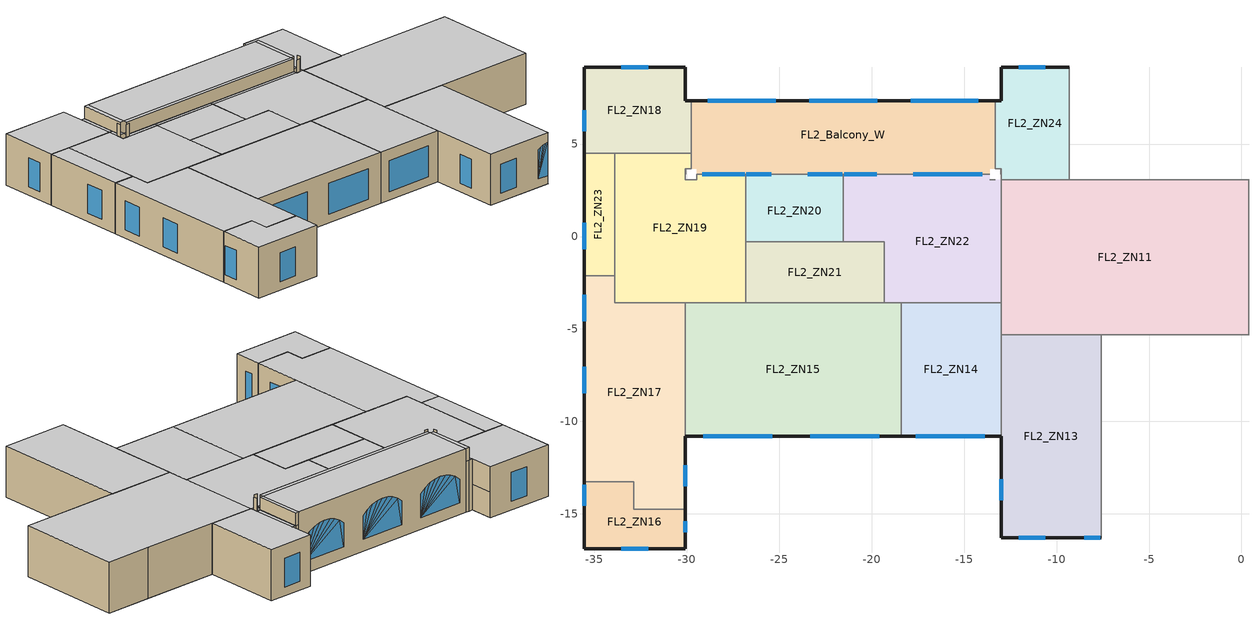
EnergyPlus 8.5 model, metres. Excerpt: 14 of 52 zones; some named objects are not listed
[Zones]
FL2_ZN19
 floor to FL1_Plenum (4): -26.82,-3.59 -33.91,-3.59 -33.91,4.5 -30.07,4.5 -30.07,3.07 -26.82,3.07 z4.42
 floor to FL1_Plenum (9): -29.77,3.68 -30.07,3.68 -30.07,4.5 -29.77,4.5 z4.42; -26.82,3.07 -29.46,3.07 -29.46,3.37 -26.82,3.37 z4.42
 wall to FL2_ZN19 (5): -29.77,3.07 -30.07,3.07 -30.07,3.37 z4.42:8.33
 wall to FL2_ZN19 (6): -30.07,3.37 -30.07,3.07 -29.77,3.07 z4.42:8.33
 wall to FL2_Balcony_W (5): -30.07,3.37 -30.07,3.68 / -29.46,3.07 -29.77,3.07 / -29.77,3.68 -29.77,4.5 / -26.82,3.37 -29.46,3.37 z4.42:8.33
 wall to FL2_ZN18 (5): -30.07,4.5 -33.91,4.5 z4.42:8.33
 wall to FL2_ZN23 (5): -33.91,4.5 -33.91,-2.11 z4.42:8.33
 wall to FL2_ZN17 (5): -33.91,-2.11 -33.91,-3.59 -30.07,-3.59 z4.42:8.33
 wall to FL2_ZN15 (5): -30.07,-3.59 -26.82,-3.59 z4.42:8.33
 wall to FL2_ZN21 (5): -26.82,-3.59 -26.82,-0.28 z4.42:8.33
 wall to FL2_ZN20 (5): -26.82,-0.28 -26.82,3.07 z4.42:8.33
 wall to FL2_ZN19 (9): -30.07,3.68 -29.77,3.68 -30.07,3.68 / -29.46,3.37 -29.46,3.07 -29.46,3.37 z4.42:8.33
 wall to FL2_ZN18 (9): -29.77,4.5 -30.07,4.5 z4.42:8.33
 wall to FL2_ZN20 (9): -26.82,3.07 -26.82,3.37 z4.42:8.33
 window inside (1002): -26.86,3.37 -29.17,3.37 z5.12:7.48
 ceiling to FL2_Plenum (interior_ceiling): -33.91,-3.59 -26.82,-3.59 -26.82,3.07 -30.07,3.07 -30.07,4.5 -33.91,4.5 z8.33
 ceiling to FL2_Plenum (9): -30.06,3.68 -29.77,3.68 -29.77,4.5 -30.06,4.5 z8.33; -29.46,3.08 -26.82,3.08 -26.82,3.37 -29.46,3.37 z8.33
FL2_ZN24
 floor to FL1_Plenum (4): -9.33,3.07 -13,3.07 -13,9.16 -9.33,9.16 z4.42
 floor to FL1_Plenum (9): -13,3.68 -13.31,3.68 -13.31,7.34 -13,7.34 z4.42
 wall outside (7): -9.33,9.16 -13,9.16 z4.42:8.33; -13,9.16 -13,7.33 z4.42:6.37; -13,9.16 -13,7.33 z6.37:8.33
 wall outside (9): -13,7.34 -13.31,7.34 z4.42:8.33
 wall to FL2_ZN10 (5): -9.33,3.07 -9.33,9.16 z4.42:8.33
 wall to FL2_ZN22 (5): -13,3.37 -13,3.07 z4.42:8.33
 wall to FL2_Balcony_W (5): -13,3.68 -13,3.37 / -13.31,7.34 -13.31,3.68 z4.42:8.33
 wall to FL2_ZN11 (5): -13,3.07 -9.33,3.07 z4.42:8.33
 wall to FL2_ZN22 (9): -13.31,3.68 -13,3.68 z4.42:8.33
 window (1003): -10.61,9.16 -12.05,9.16 z5.07:7.29
 ceiling to FL2_Plenum (interior_ceiling): -13,3.07 -9.33,3.07 -9.33,9.16 -13,9.16 z8.33
 ceiling to FL2_Plenum (9): -13.31,3.68 -13.02,3.68 -13.02,7.34 -13.31,7.34 z8.33
FL2_ZN18
 floor to FL1_Plenum (4): -30.07,4.5 -35.56,4.5 -35.56,9.16 -30.07,9.16 z4.42
 floor to FL1_Plenum (9): -29.77,4.5 -30.07,4.5 -30.07,7.34 -29.77,7.34 z4.42
 wall outside (7): -30.07,7.33 -30.07,9.16 z4.42:6.37; -30.07,7.33 -30.07,9.16 z6.37:8.33; -30.07,9.16 -35.56,9.16 -35.56,4.5 z4.42:8.33
 wall outside (9): -29.77,7.34 -30.07,7.34 z4.42:8.33
 wall to FL2_ZN23 (5): -35.56,4.5 -33.91,4.5 z4.42:8.33
 wall to FL2_Balcony_W (5): -29.77,4.5 -29.77,7.34 z4.42:8.33
 window (1003): -32.09,9.16 -33.54,9.16 z5.07:7.29
 window (1001): -35.56,6.84 -35.56,5.7 z5.07:7.29
 ceiling to FL2_Plenum (interior_ceiling): -35.56,4.5 -30.07,4.5 -30.07,9.16 -35.56,9.16 z8.33
 ceiling to FL2_Plenum (9): -30.06,4.5 -29.77,4.5 -29.77,7.34 -30.06,7.34 z8.33
FL2_ZN16
 floor to FL1_Plenum (4): -30.07,-16.9 -35.56,-16.9 -35.56,-13.26 -32.88,-13.26 -32.88,-14.75 -30.07,-14.75 z4.42
 wall outside (7): -35.56,-13.26 -35.56,-16.9 -30.07,-16.9 -30.07,-14.75 z4.42:8.33
 wall to FL2_ZN17 (5): -30.07,-14.75 -32.88,-14.75 -32.88,-13.26 -35.56,-13.26 z4.42:8.33
 window (1001): -30.07,-15.99 -30.07,-15.41 / -35.56,-13.43 -35.56,-14.57 / -33.54,-16.9 -32.09,-16.9 z5.07:7.29
 ceiling to FL2_Plenum (interior_ceiling): -35.56,-16.9 -30.07,-16.9 -30.07,-14.75 -32.88,-14.75 -32.88,-13.26 -35.56,-13.26 z8.33
FL2_ZN13
 floor to FL1_Plenum (4): -7.59,-16.29 -13,-16.29 -13,-5.31 -7.59,-5.31 z4.42
 wall outside (7): -13,-10.8 -13,-16.29 -7.59,-16.29 z4.42:8.33
 wall to FL2_ZN12 (5): -7.59,-16.29 -7.59,-5.31 z4.42:8.33
 wall to FL2_ZN11 (5): -7.59,-5.31 -13,-5.31 z4.42:8.33
 wall to FL2_ZN14 (5): -13,-5.31 -13,-10.8 z4.42:8.33
 window (1001): -13,-13.13 -13,-14.26 / -12.05,-16.29 -10.61,-16.29 z5.07:7.29; -8.5,-16.29,5.07 -7.64,-16.29,5.07 -7.64,-16.29,7.61; -8.5,-16.29,5.07 -7.64,-16.29,7.61 -7.83,-16.29,7.57; -8.5,-16.29,5.07 -7.83,-16.29,7.57 -8.07,-16.29,7.5; -8.5,-16.29,5.07 -8.07,-16.29,7.5 -8.31,-16.29,7.41; -8.5,-16.29,5.07 -8.31,-16.29,7.41 -8.5,-16.29,7.31
 ceiling to FL2_Plenum (interior_ceiling): -13,-16.29 -7.59,-16.29 -7.59,-5.31 -13,-5.31 z8.33
FL2_ZN17
 floor to FL1_Plenum (4): -30.07,-14.75 -32.88,-14.75 -32.88,-13.26 -35.56,-13.26 -35.56,-2.11 -33.91,-2.11 -33.91,-3.59 -30.07,-3.59 z4.42
 wall outside (7): -30.07,-14.75 -30.07,-10.8 / -35.56,-2.11 -35.56,-13.26 z4.42:8.33
 wall to FL2_ZN15 (5): -30.07,-10.8 -30.07,-3.59 z4.42:8.33
 wall to FL2_ZN23 (5): -33.91,-2.11 -35.56,-2.11 z4.42:8.33
 window (1001): -30.07,-13.5 -30.07,-12.36 / -35.56,-3.14 -35.56,-4.59 / -35.56,-7.03 -35.56,-8.47 z5.07:7.29
 ceiling to FL2_Plenum (interior_ceiling): -35.56,-13.26 -32.88,-13.26 -32.88,-14.75 -30.07,-14.75 -30.07,-3.59 -33.91,-3.59 -33.91,-2.11 -35.56,-2.11 z8.33
FL2_ZN15
 floor to FL1_Plenum (4): -18.41,-10.8 -30.07,-10.8 -30.07,-3.59 -18.41,-3.59 z4.42
 wall outside (7): -30.07,-10.8 -18.41,-10.8 z4.42:8.33
 wall to FL2_ZN14 (5): -18.41,-10.8 -18.41,-3.59 z4.42:8.33
 wall to FL2_ZN22 (5): -18.41,-3.59 -19.33,-3.59 z4.42:8.33
 wall to FL2_ZN21 (5): -19.33,-3.59 -26.82,-3.59 z4.42:8.33
 window (1001): -29.12,-10.8 -25.39,-10.8 / -23.33,-10.8 -19.6,-10.8 z5.07:7.43
 ceiling to FL2_Plenum (interior_ceiling): -30.07,-10.8 -18.41,-10.8 -18.41,-3.59 -30.07,-3.59 z8.33
FL2_ZN14
 floor to FL1_Plenum (4): -13,-10.8 -18.41,-10.8 -18.41,-3.59 -13,-3.59 z4.42
 wall outside (7): -18.41,-10.8 -13,-10.8 z4.42:8.33
 wall to FL2_ZN11 (5): -13,-5.31 -13,-3.59 z4.42:8.33
 wall to FL2_ZN22 (5): -13,-3.59 -18.41,-3.59 z4.42:8.33
 window (1001): -17.61,-10.8 -13.88,-10.8 z5.07:7.43
 ceiling to FL2_Plenum (interior_ceiling): -18.41,-10.8 -13,-10.8 -13,-3.59 -18.41,-3.59 z8.33
FL2_ZN11
 floor to FL1_Plenum (4): 0.41,-5.31 -13,-5.31 -13,3.07 0.41,3.07 z4.42
 wall to FL2_ZN10 (6): -3.26,3.07 -9.33,3.07 z4.42:8.33
 wall to FL2_ZN25 (6): 0.41,3.07 -3.26,3.07 z4.42:8.33
 wall to FL2_ZN12 (6): -7.59,-5.31 0.41,-5.31 z4.42:8.33
 wall to FL2_ZN1 (5): 0.41,-5.31 0.41,3.07 z4.42:8.33
 wall to FL2_ZN22 (5): -13,3.07 -13,-3.59 z4.42:8.33
 ceiling to FL2_Plenum (interior_ceiling): -13,-5.31 0.41,-5.31 0.41,3.07 -13,3.07 z8.33
FL2_ZN22
 floor to FL1_Plenum (4): -13,-3.59 -19.33,-3.59 -19.33,-0.28 -21.54,-0.28 -21.54,3.07 -13,3.07 z4.42
 floor to FL1_Plenum (9): -13.61,3.07 -21.54,3.07 -21.54,3.37 -13.61,3.37 z4.42
 wall to FL2_Balcony_W (5): -13.31,3.07 -13.61,3.07 / -13.61,3.37 -21.54,3.37 z4.42:8.33
 wall to FL2_ZN20 (5): -21.54,3.07 -21.54,-0.28 z4.42:8.33
 wall to FL2_ZN21 (5): -21.54,-0.28 -19.33,-0.28 -19.33,-3.59 z4.42:8.33
 wall to FL2_ZN20 (9): -21.54,3.37 -21.54,3.07 z4.42:8.33
 window inside (1002): -14.01,3.37 -17.74,3.37 / -19.73,3.37 -21.5,3.37 z5.12:7.48
 ceiling to FL2_Plenum (interior_ceiling): -19.33,-3.59 -13,-3.59 -13,3.07 -21.54,3.07 -21.54,-0.28 -19.33,-0.28 z8.33
 ceiling to FL2_Plenum (9): -21.54,3.08 -13.61,3.08 -13.61,3.37 -21.54,3.37 z8.33
 roof outside (Roof): -21.54,3.07 -13.61,3.07 -13.61,3.08 -21.54,3.08 z8.33
FL2_ZN23
 floor to FL1_Plenum (4): -33.91,-2.11 -35.56,-2.11 -35.56,4.5 -33.91,4.5 z4.42
 wall outside (7): -35.56,4.5 -35.56,-2.11 z4.42:8.33
 window (1001): -35.56,0.74 -35.56,-0.7 z5.07:7.29
 ceiling to FL2_Plenum (interior_ceiling): -35.56,-2.11 -33.91,-2.11 -33.91,4.5 -35.56,4.5 z8.33
FL2_ZN20
 floor to FL1_Plenum (4): -21.54,-0.28 -26.82,-0.28 -26.82,3.07 -21.54,3.07 z4.42
 floor to FL1_Plenum (9): -21.54,3.07 -26.82,3.07 -26.82,3.37 -21.54,3.37 z4.42
 wall to FL2_ZN21 (5): -26.82,-0.28 -21.54,-0.28 z4.42:8.33
 wall to FL2_Balcony_W (5): -21.54,3.37 -26.82,3.37 z4.42:8.33
 window inside (1002): -21.58,3.37 -23.45,3.37 / -25.44,3.37 -26.78,3.37 z5.12:7.48
 ceiling to FL2_Plenum (interior_ceiling): -26.82,-0.28 -21.54,-0.28 -21.54,3.07 -26.82,3.07 z8.33
 ceiling to FL2_Plenum (9): -26.82,3.08 -21.54,3.08 -21.54,3.37 -26.82,3.37 z8.33
 roof outside (Roof): -26.82,3.07 -21.54,3.07 -21.54,3.08 -26.82,3.08 z8.33
FL2_ZN21
 floor to FL1_Plenum (4): -19.33,-3.59 -26.82,-3.59 -26.82,-0.28 -19.33,-0.28 z4.42
 ceiling to FL2_Plenum (interior_ceiling): -26.82,-3.59 -19.33,-3.59 -19.33,-0.28 -26.82,-0.28 z8.33
FL2_Balcony_W
 floor to FL1_Balcony_W (19): -13.61,3.68 -29.46,3.68 -29.46,7.34 -13.61,7.34 z4.42
 floor to FL2_Balcony_W (9): -13.31,3.68 -13.61,3.68 -13.61,7.34 -13.31,7.34 z8.33; -13.31,3.68 -13.61,3.68 -13.61,7.34 -13.31,7.34 z8.33; -29.46,3.68 -29.77,3.68 -29.77,7.34 -29.46,7.34 z8.33; -29.46,3.68 -29.77,3.68 -29.77,7.34 -29.46,7.34 z8.33; -13.61,3.37 -29.46,3.37 -29.46,3.68 -13.61,3.68 z8.33; -13.61,3.37 -29.46,3.37 -29.46,3.68 -13.61,3.68 z8.33
 floor to FL1_Balcony_W (9): -13.31,3.68 -13.61,3.68 -13.61,7.34 -13.31,7.34 z4.42; -29.46,3.68 -29.77,3.68 -29.77,7.34 -29.46,7.34 z4.42; -13.61,3.37 -29.46,3.37 -29.46,3.68 -13.61,3.68 z4.42
 wall outside (7): -13.61,7.34 -29.46,7.34 z4.42:9.3
 wall outside (9): -13.31,7.34 -13.61,7.34 / -29.46,7.34 -29.77,7.34 z4.42:8.33; -13.31,7.34 -13.61,7.34 / -29.46,7.34 -29.77,7.34 z8.33:9.3
 wall to FL2_Plenum (6): -30.06,3.68 -30.06,3.37 / -13.02,3.37 -13.02,3.68 / -13.61,3.08 -13.31,3.08 / -29.77,3.08 -29.46,3.08 / -29.77,7.34 -29.77,3.68 / -13.31,3.68 -13.31,7.34 / -29.46,3.37 -13.61,3.37 z8.33:9.3
 window (1003): -17.88,7.34,5.33 -17.88,7.34,7.16 -17.49,7.34,7.48; -14.22,7.34,5.33 -17.88,7.34,5.33 -17.49,7.34,7.48; -14.22,7.34,5.33 -17.49,7.34,7.48 -17.04,7.34,7.72; -14.22,7.34,5.33 -17.04,7.34,7.72 -16.56,7.34,7.87; -14.22,7.34,5.33 -16.56,7.34,7.87 -16.05,7.34,7.92; -14.22,7.34,5.33 -16.05,7.34,7.92 -15.55,7.34,7.87; -14.22,7.34,5.33 -15.55,7.34,7.87 -15.06,7.34,7.72; -14.22,7.34,5.33 -15.06,7.34,7.72 -14.61,7.34,7.48; -14.22,7.34,5.33 -14.61,7.34,7.48 -14.22,7.34,7.16; -23.37,7.34,5.33 -23.37,7.34,7.16 -22.97,7.34,7.48; -19.71,7.34,5.33 -23.37,7.34,5.33 -22.97,7.34,7.48; -19.71,7.34,5.33 -22.97,7.34,7.48 -22.53,7.34,7.72; -19.71,7.34,5.33 -22.53,7.34,7.72 -22.04,7.34,7.87; -19.71,7.34,5.33 -22.04,7.34,7.87 -21.54,7.34,7.92; -19.71,7.34,5.33 -21.54,7.34,7.92 -21.03,7.34,7.87; -19.71,7.34,5.33 -21.03,7.34,7.87 -20.55,7.34,7.72; -19.71,7.34,5.33 -20.55,7.34,7.72 -20.1,7.34,7.48; -19.71,7.34,5.33 -20.1,7.34,7.48 -19.71,7.34,7.16; -28.85,7.34,5.33 -28.85,7.34,7.16 -28.46,7.34,7.48; -25.2,7.34,5.33 -28.85,7.34,5.33 -28.46,7.34,7.48; -25.2,7.34,5.33 -28.46,7.34,7.48 -28.01,7.34,7.72; -25.2,7.34,5.33 -28.01,7.34,7.72 -27.53,7.34,7.87; -25.2,7.34,5.33 -27.53,7.34,7.87 -27.02,7.34,7.92; -25.2,7.34,5.33 -27.02,7.34,7.92 -26.52,7.34,7.87; -25.2,7.34,5.33 -26.52,7.34,7.87 -26.03,7.34,7.72; -25.2,7.34,5.33 -26.03,7.34,7.72 -25.59,7.34,7.48; -25.2,7.34,5.33 -25.59,7.34,7.48 -25.2,7.34,7.16
 ceiling to 8849 (20): -29.46,3.68 -13.61,3.68 -13.61,7.34 -29.46,7.34 z9.3; -13.61,3.68 -13.31,3.68 -13.31,7.34 -13.61,7.34 z9.3; -29.77,3.68 -29.46,3.68 -29.46,7.34 -29.77,7.34 z9.3; -29.46,3.37 -13.61,3.37 -13.61,3.68 -29.46,3.68 z9.3
[Building]
BLDG26: North Axis {deg}=0; Terrain=Suburbs; Loads Convergence Tolerance Value=0.04; Temperature Convergence Tolerance Value {deltaC}=0.4; Solar Distribution=MinimalShadowing; Maximum Number of Warmup Days=25; Minimum Number of Warmup Days=6
[Site:Location]
Chicago Ohare Intl Ap_IL_USA Design_Conditions: Latitude {deg}=41.98; Longitude {deg}=-87.92; Time Zone {hr}=-6; Elevation {m}=201
[SizingPeriod:DesignDay] Day of Month=21; Dry-Bulb Temperature Range Modifier Type=DefaultMultipliers; Humidity Condition Type=Wetbulb; Barometric Pressure {Pa}=98934; Rain Indicator=No; Snow Indicator=No; Daylight Saving Time Indicator=No
Name | Month | Day Type | Maximum Dry-Bulb Temperature {C} | Daily Dry-Bulb Temperature Range {deltaC} | Wetbulb or DewPoint at Maximum Dry-Bulb {C} | Wind Speed {m/s} | Wind Direction {deg} | Solar Model Indicator | Sky Clearness | ASHRAE Clear Sky Optical Depth for Beam Irradiance (taub) | ASHRAE Clear Sky Optical Depth for Diffuse Irradiance (taud)
Chicago Ohare Intl Ap Ann Htg 99.6% Condns DB | 1 | WinterDesignDay | -20 | 0 | -20 | 4.9 | 270 | ASHRAEClearSky | 0
Chicago Ohare Intl Ap Ann Clg .4% Condns DB=>MWB | 7 | SummerDesignDay | 33.3 | 10.5 | 23.7 | 5.2 | 230 | ASHRAETau |  | 0.455 | 2.05
[Site:GroundTemperature:BuildingSurface]
19.527, 19.502, 19.536, 19.598, 20.002, 21.64, 22.225, 22.375, 21.449, 20.121, 19.802, 19.633
[Site:GroundReflectance]
0.2, 0.2, 0.2, 0.2, 0.2, 0.2, 0.2, 0.2, 0.2, 0.2, 0.2, 0.2
[Site:GroundReflectance:SnowModifier]
1, 1
[Material] Thermal Absorptance=0.9
Name | Roughness | Thickness {m} | Conductivity {W/m-K} | Density {kg/m3} | Specific Heat {J/kg-K} | Solar Absorptance | Visible Absorptance
3_2_7 | Rough | 0.1 | 1.4 | 2100 | 840 | 0.6 | 0.6
5_1_27 | Rough | 0.0159 | 0.25 | 900 | 1000 | 0.5 | 0.5
5_2_10001 | VeryRough | 0.0921 | 0.03 | 24.8 | 1000 | 0.7 | 0.7
Std Wood 6inch | MediumSmooth | 0.15 | 0.12 | 540 | 1210 | 0.7 | 0.7
Roof Membrane | VeryRough | 0.0095 | 0.16 | 1121.29 | 1460 | 0.7 | 0.7
IEAD NonRes Roof Insulation | MediumRough | 0.153184 | 0.049 | 265 | 836.8 | 0.7 | 0.7
Metal Decking | MediumSmooth | 0.0015 | 45.006 | 7680 | 418.4 | 0.7 | 0.7
1IN Stucco | Smooth | 0.0253 | 0.6918 | 1858 | 837 | 0.7 | 0.7
8IN CONCRETE HW | Rough | 0.2032 | 1.311 | 2240 | 836.8 | 0.7 | 0.7
1/2IN Gypsum | Smooth | 0.0127 | 0.16 | 784.9 | 830 | 0.7 | 0.7
MAT-CC05 4 HW Concrete | Rough | 0.1016 | 1.311 | 2240 | 836.8 | 0.7 | 0.7
Mass NonRes Wall Insulation | MediumRough | 0.0562 | 0.058 | 265 | 836.8 | 0.7 | 0.7
AC02 Acoustic Ceiling | MediumSmooth | 0.0127 | 0.057 | 288 | 1339 | 0.7 | 0.2
[Material:NoMass] Thermal Resistance {m2-K/W}=0.2165; Thermal Absorptance=0.9; Solar Absorptance=0.7
Name | Roughness | Visible Absorptance
20_RVAL_1 | Rough | 0.7
CP02 Carpet Pad | VeryRough | 0.8
[WindowMaterial:SimpleGlazingSystem]
Win1980-Chicago: U-Factor {W/m2-K}=3.35002; Solar Heat Gain Coefficient=0.435
[WindowMaterial:Glazing]
38: Optical Data Type=SpectralAverage; Thickness {m}=0.003; Solar Transmittance at Normal Incidence=0.74; Front Side Solar Reflectance at Normal Incidence=0.09; Back Side Solar Reflectance at Normal Incidence=0.1; Visible Transmittance at Normal Incidence=0.82; Front Side Visible Reflectance at Normal Incidence=0.11; Back Side Visible Reflectance at Normal Incidence=0.12; Infrared Transmittance at Normal Incidence=0; Front Side Infrared Hemispherical Emissivity=0.84; Back Side Infrared Hemispherical Emissivity=0.2; Conductivity {W/m-K}=0.9; Dirt Correction Factor for Solar and Visible Transmittance=1
[Construction]
4: CP02 Carpet Pad, MAT-CC05 4 HW Concrete
interior_ceiling: AC02 Acoustic Ceiling
5; 6: 5_1_27, 5_2_10001, 5_1_27
7; 9: 1IN Stucco, 8IN Concrete HW, Mass NonRes Wall Insulation, 1/2IN Gypsum
19: 3_2_7, 20_RVAL_1
20: 20_RVAL_1, 3_2_7
1001; 1003: Win1980-Chicago
1002: 38
InteriorFurnishings: Std Wood 6inch
Roof: Roof Membrane, IEAD NonRes Roof Insulation, Metal Decking
[WindowProperty:FrameAndDivider] Frame Width {m}=0.04; Frame Outside Projection {m}=0; Frame Inside Projection {m}=0; Ratio of Frame-Edge Glass Conductance to Center-Of-Glass Conductance=1; Divider Type=DividedLite; Divider Width {m}=0.02; Number of Horizontal Dividers=1; Divider Outside Projection {m}=0; Divider Inside Projection {m}=0; Ratio of Divider-Edge Glass Conductance to Center-Of-Glass Conductance=1; Inside Sill Depth {m}=0; Inside Reveal Depth {m}=0
Name | Frame Conductance {W/m2-K} | Frame Solar Absorptance | Frame Visible Absorptance | Frame Thermal Hemispherical Emissivity | Number of Vertical Dividers | Divider Conductance {W/m2-K} | Divider Solar Absorptance | Divider Visible Absorptance | Divider Thermal Hemispherical Emissivity | Outside Reveal Solar Absorptance | Inside Sill Solar Absorptance | Inside Reveal Solar Absorptance
4 | 9.5 | 0.5 | 0.5 | 0.9 | 1 | 9.5 | 0.5 | 0.5 | 0.9 | 0.5 | 0.5 | 0.5
5 | 500 | 0.3 | 0.3 | 0.3 | 1 | 500 | 0.3 | 0.3 | 0.3 | 0.3 | 0.3 | 0.3
6 | 500 | 0.3 | 0.3 | 0.3 | 2 | 500 | 0.3 | 0.3 | 0.3 | 0.3 | 0.3 | 0.3
7 | 9.5 | 0.5 | 0.5 | 0.9 | 2 | 9.5 | 0.5 | 0.5 | 0.9 | 0.5 | 0.5 | 0.5
9 | 9.5 | 0.5 | 0.5 | 0.9 | 0 | 9.5 | 0.5 | 0.5 | 0.9 | 0.5 | 0.5 | 0.5
[Zone] Type=1; Multiplier=1; Floor Area {m2}=autocalculate; Zone Inside Convection Algorithm=TARP
Name | Volume {m3}
FL2_ZN19 | 210.031
FL2_ZN24 | 92.0029
FL2_ZN18 | 103.4326
FL2_ZN16 | 61.6296
FL2_ZN13 | 232.152
FL2_ZN17 | 233.4472
FL2_ZN15 | 328.8866
FL2_ZN14 | 152.6206
FL2_ZN11 | 439.5992
FL2_ZN22 | 202.9969
FL2_ZN23 | 42.7298
FL2_ZN20 | 75.5526
FL2_ZN21 | 96.7509
FL2_Balcony_W | 317.1446
[InternalMass] Construction=InteriorFurnishings
Name | Zone | Surface Area {m2}
FL2_ZN11_Furn | FL2_ZN11 | 78.69
FL2_ZN13_Furn | FL2_ZN13 | 41.56
FL2_ZN14_Furn | FL2_ZN14 | 27.32
FL2_ZN15_Furn | FL2_ZN15 | 58.87
FL2_ZN16_Furn | FL2_ZN16 | 11.03
FL2_ZN17_Furn | FL2_ZN17 | 41.79
FL2_ZN18_Furn | FL2_ZN18 | 17.91
FL2_ZN19_Furn | FL2_ZN19 | 36.86
FL2_ZN20_Furn | FL2_ZN20 | 12.4
FL2_ZN21_Furn | FL2_ZN21 | 17.32
FL2_ZN22_Furn | FL2_ZN22 | 34.65
[People] Number of People Calculation Method=People; Fraction Radiant=0.3; Sensible Heat Fraction=autocalculate; Activity Level Schedule=OfficeActSchd; Enable ASHRAE 55 Comfort Warnings=No; Mean Radiant Temperature Calculation Type=ZoneAveraged
Name | Zone or ZoneList | Number of People Schedule | Number of People
FL2_ZN11_People | FL2_ZN11 | Zone_occ_SCH_FL2_ZN11 | 2
FL2_ZN13_People | FL2_ZN13 | Zone_occ_SCH_FL2_ZN13 | 13
FL2_ZN14_People | FL2_ZN14 | Zone_occ_SCH_FL2_ZN14 | 1
FL2_ZN15_People | FL2_ZN15 | Zone_occ_SCH_FL2_ZN15 | 3
FL2_ZN16_People | FL2_ZN16 | Zone_occ_SCH_FL2_ZN16 | 0
FL2_ZN17_People | FL2_ZN17 | Zone_occ_SCH_FL2_ZN17 | 4
FL2_ZN18_People | FL2_ZN18 | Zone_occ_SCH_FL2_ZN18 | 1
FL2_ZN19_People | FL2_ZN19 | Zone_occ_SCH_FL2_ZN19 | 1
FL2_ZN20_People | FL2_ZN20 | Zone_occ_SCH_FL2_ZN20 | 1
FL2_ZN21_People | FL2_ZN21 | Zone_occ_SCH_FL2_ZN21 | 2
FL2_ZN22_People | FL2_ZN22 | Zone_occ_SCH_FL2_ZN22 | 2
[Lights] Design Level Calculation Method=Watts/Area; Lighting Level {W}=400; Watts per Zone Floor Area {W/m2}=18.5; Return Air Fraction=0; Fraction Radiant=0.3; Fraction Visible=0.1; Fraction Replaceable=1; Return Air Fraction Calculated from Plenum Temperature=No
Name | Zone or ZoneList | Schedule
FL2_ZN14_light | FL2_ZN14 | Zone_light_SCH_FL2_ZN14
FL2_ZN18_light | FL2_ZN18 | Zone_light_SCH_FL2_ZN18
FL2_ZN19_light | FL2_ZN19 | Zone_light_SCH_FL2_ZN19
FL2_ZN20_light | FL2_ZN20 | Zone_light_SCH_FL2_ZN20
FL2_ZN17_light | FL2_ZN17 | Zone_light_SCH_FL2_ZN17
FL2_ZN16_light | FL2_ZN16 | Zone_light_SCH_FL2_ZN16
FL2_ZN13_light | FL2_ZN13 | Zone_light_SCH_FL2_ZN13
FL2_ZN11_light | FL2_ZN11 | Zone_light_SCH_FL2_ZN11
FL2_ZN21_light | FL2_ZN21 | Zone_light_SCH_FL2_ZN21
FL2_ZN22_light | FL2_ZN22 | Zone_light_SCH_FL2_ZN22
FL2_ZN15_light | FL2_ZN15 | Zone_light_SCH_FL2_ZN15
[ElectricEquipment] Design Level Calculation Method=Watts/Area; Watts per Zone Floor Area {W/m2}=14; Fraction Latent=0; Fraction Radiant=0.3; Fraction Lost=0
Name | Zone or ZoneList | Schedule
FL2_ZN11_Eq | FL2_ZN11 | OfficeEquSch
FL2_ZN13_Eq | FL2_ZN13 | ConfRMEquSch
FL2_ZN14_Eq | FL2_ZN14 | OfficeEquSch
FL2_ZN15_Eq | FL2_ZN15 | OfficeEquSch
FL2_ZN16_Eq | FL2_ZN16 | OfficeEquSch
FL2_ZN17_Eq | FL2_ZN17 | ConfRMEquSch
FL2_ZN18_Eq | FL2_ZN18 | OfficeEquSch
FL2_ZN19_Eq | FL2_ZN19 | OfficeEquSch
FL2_ZN20_Eq | FL2_ZN20 | OfficeEquSch
FL2_ZN21_Eq | FL2_ZN21 | OfficeEquSch
FL2_ZN22_Eq | FL2_ZN22 | OfficeEquSch
[Daylighting:Controls] Total Daylighting Reference Points=1; Z-Coordinate of First Reference Point {m}=7.09807; Z-Coordinate of Second Reference Point {m}=0.8; Fraction of Zone Controlled by First Reference Point=1; Illuminance Setpoint at First Reference Point {lux}=500; Illuminance Setpoint at Second Reference Point {lux}=500; Lighting Control Type=1; Maximum Allowable Discomfort Glare Index=22; Minimum Input Power Fraction for Continuous Dimming Control=0.3; Minimum Light Output Fraction for Continuous Dimming Control=0.2; Number of Stepped Control Steps=1; Probability Lighting will be Reset When Needed in Manual Stepped Control=1; Availability Schedule=Off
Name | X-Coordinate of First Reference Point {m} | Y-Coordinate of First Reference Point {m} | Glare Calculation Azimuth Angle of View Direction Clockwise from Zone y-Axis {deg}
FL2_ZN13 | -10.2985 | -8.97099 | 90
FL2_ZN14 | -15.7087 | -5.99065 | 90
FL2_ZN15 | -24.2431 | -5.99065 | 90
FL2_ZN17 | -31.9012 | -8.43196 | 0
FL2_ZN18 | -32.8156 | 6.05565 | 180
FL2_ZN20 | -24.1791 | 0.833414 | 90
FL2_ZN22 | -17.2708 | -1.36785 | 90
[ZoneInfiltration:DesignFlowRate] Temperature Term Coefficient=0; Velocity Squared Term Coefficient=0
Name | Zone or ZoneList | Schedule | Design Flow Rate Calculation Method | Design Flow Rate {m3/s} | Constant Term Coefficient | Velocity Term Coefficient | Air Changes per Hour {1/hr}
23163 Infiltration | FL2_ZN19 | On | Flow/zone | 0.040839 | 1 | 0
23175 Infiltration | FL2_ZN24 | On | Flow/zone | 0.017889 | 1 | 0
23206 Infiltration | FL2_ZN18 | On | Flow/zone | 0.020112 | 1 | 0
23214 Infiltration | FL2_ZN16 | On | Flow/zone | 0.011984 | 1 | 0
23223 Infiltration | FL2_ZN13 | On | Flow/zone | 0.045141 | 1 | 0
23246 Infiltration | FL2_ZN17 | On | Flow/zone | 0.045393 | 1 | 0
23269 Infiltration | FL2_ZN15 | On | Flow/zone | 0.06395 | 1 | 0
23278 Infiltration | FL2_ZN14 | On | Flow/zone | 0.029676 | 1 | 0
23308 Infiltration | FL2_ZN11 | Off | Flow/zone | 0.085478 | 1 | 0
23336 Infiltration | FL2_ZN22 | On | Flow/zone | 0.039472 | 1 | 0
23361 Infiltration | FL2_ZN23 | On | Flow/zone | 0.008309 | 1 | 0
23368 Infiltration | FL2_ZN20 | On | Flow/zone | 0.014691 | 1 | 0
23375 Infiltration | FL2_ZN21 | Off | Flow/zone | 0.018813 | 1 | 0
9191 Infiltration | FL2_Balcony_W | On | Flow/zone | 0.061667 | 1 | 0
FL2_ZN14_Window_Ventilation | FL2_ZN14 | Zone_infil_SCH_FL2_ZN14 | AirChanges/Hour |  | 0 | 0.224 | 5
FL2_ZN18_Window_Ventilation | FL2_ZN18 | Zone_infil_SCH_FL2_ZN18 | AirChanges/Hour |  | 0 | 0.224 | 5
FL2_ZN20_Window_Ventilation | FL2_ZN20 | Zone_infil_SCH_FL2_ZN20 | AirChanges/Hour |  | 0 | 0.224 | 5
FL2_ZN17_Window_Ventilation | FL2_ZN17 | Zone_infil_SCH_FL2_ZN17 | AirChanges/Hour |  | 0 | 0.224 | 5
FL2_ZN13_Window_Ventilation | FL2_ZN13 | Zone_infil_SCH_FL2_ZN13 | AirChanges/Hour |  | 0 | 0.224 | 5
FL2_ZN22_Window_Ventilation | FL2_ZN22 | Zone_infil_SCH_FL2_ZN22 | AirChanges/Hour |  | 0 | 0.224 | 5
FL2_ZN15_Window_Ventilation | FL2_ZN15 | Zone_infil_SCH_FL2_ZN15 | AirChanges/Hour |  | 0 | 0.224 | 5
[HVACTemplate:Zone:IdealLoadsAirSystem] Maximum Heating Supply Air Temperature {C}=99; Minimum Cooling Supply Air Temperature {C}=2; Maximum Heating Supply Air Humidity Ratio {kgWater/kgDryAir}=0.0156; Minimum Cooling Supply Air Humidity Ratio {kgWater/kgDryAir}=0.0077; Heating Limit=NoLimit; Cooling Limit=NoLimit; Dehumidification Control Type=ConstantSensibleHeatRatio; Cooling Sensible Heat Ratio=0.7; Humidification Control Type=None; Outdoor Air Method=Flow/Zone; Demand Controlled Ventilation Type=None; Outdoor Air Economizer Type=NoEconomizer; Heat Recovery Type=None; Sensible Heat Recovery Effectiveness=0.7; Latent Heat Recovery Effectiveness=0.65
Name | System Availability Schedule | Heating Availability Schedule | Cooling Availability Schedule | Outdoor Air Flow Rate per Zone {m3/s}
FL2_ZN11 | PTHP_SCH_FL2_ZN11 | PTHP_SCH_FL2_ZN11 | PTHP_SCH_FL2_ZN11 | 0.047
FL2_ZN13 | PTHP_SCH_FL2_ZN13 | PTHP_SCH_FL2_ZN13 | PTHP_SCH_FL2_ZN13 | 0.307
FL2_ZN14 | PTHP_SCH_FL2_ZN14 | PTHP_SCH_FL2_ZN14 | PTHP_SCH_FL2_ZN14 | 0.024
FL2_ZN15 | PTHP_SCH_FL2_ZN15 | PTHP_SCH_FL2_ZN15 | PTHP_SCH_FL2_ZN15 | 0.071
FL2_ZN16 | PTHP_SCH_FL2_ZN16 | PTHP_SCH_FL2_ZN16 | PTHP_SCH_FL2_ZN16 | 0
FL2_ZN17 | PTHP_SCH_FL2_ZN17 | PTHP_SCH_FL2_ZN17 | PTHP_SCH_FL2_ZN17 | 0.094
FL2_ZN18 | PTHP_SCH_FL2_ZN18 | PTHP_SCH_FL2_ZN18 | PTHP_SCH_FL2_ZN18 | 0.024
FL2_ZN19 | PTHP_SCH_FL2_ZN19 | PTHP_SCH_FL2_ZN19 | PTHP_SCH_FL2_ZN19 | 0.024
FL2_ZN20 | PTHP_SCH_FL2_ZN20 | PTHP_SCH_FL2_ZN20 | PTHP_SCH_FL2_ZN20 | 0.024
FL2_ZN21 | PTHP_SCH_FL2_ZN21 | PTHP_SCH_FL2_ZN21 | PTHP_SCH_FL2_ZN21 | 0.047
FL2_ZN22 | PTHP_SCH_FL2_ZN22 | PTHP_SCH_FL2_ZN22 | PTHP_SCH_FL2_ZN22 | 0.047
[ZoneControl:Thermostat] Control Type Schedule=Zone Control Type Sched
Name | Zone or ZoneList | Control 1
FL2_ZN11_Thermostat | FL2_ZN11 | Dual Setpoint - Zone FL2_ZN11
FL2_ZN13_Thermostat | FL2_ZN13 | Dual Setpoint - Zone FL2_ZN13
FL2_ZN14_Thermostat | FL2_ZN14 | Dual Setpoint - Zone FL2_ZN14
FL2_ZN15_Thermostat | FL2_ZN15 | Dual Setpoint - Zone FL2_ZN15
FL2_ZN16_Thermostat | FL2_ZN16 | Dual Setpoint - Zone FL2_ZN16
FL2_ZN17_Thermostat | FL2_ZN17 | Dual Setpoint - Zone FL2_ZN17
FL2_ZN18_Thermostat | FL2_ZN18 | Dual Setpoint - Zone FL2_ZN18
FL2_ZN19_Thermostat | FL2_ZN19 | Dual Setpoint - Zone FL2_ZN19
FL2_ZN20_Thermostat | FL2_ZN20 | Dual Setpoint - Zone FL2_ZN20
FL2_ZN21_Thermostat | FL2_ZN21 | Dual Setpoint - Zone FL2_ZN21
FL2_ZN22_Thermostat | FL2_ZN22 | Dual Setpoint - Zone FL2_ZN22
[ThermostatSetpoint:DualSetpoint] Heating Setpoint Temperature Schedule=Htg-SetP-Sch; Cooling Setpoint Temperature Schedule=Clg-SetP-Sch
Dual Setpoint - Zone FL2_ZN11; Dual Setpoint - Zone FL2_ZN13; Dual Setpoint - Zone FL2_ZN14; Dual Setpoint - Zone FL2_ZN15; Dual Setpoint - Zone FL2_ZN16; Dual Setpoint - Zone FL2_ZN17; Dual Setpoint - Zone FL2_ZN18; Dual Setpoint - Zone FL2_ZN19; Dual Setpoint - Zone FL2_ZN20; Dual Setpoint - Zone FL2_ZN21; Dual Setpoint - Zone FL2_ZN22
[ExternalInterface:FunctionalMockupUnitImport:From:Variable] FMU File=obFMU.fmu
Name | Output:Variable Index Key | Output:Variable | FMU Instance | FMU Variable
 | FL2_ZN14 | Zone Mean Air Temperature | obm_Office_S9 | Zone_Temperature
 | FL2_ZN14 | Daylighting Reference Point 1 Illuminance | obm_Office_S9 | Zone_illum
 | FL2_ZN14 | Zone Air CO2 Concentration | obm_Office_S9 | Zone_co2
 | FL2_ZN14 | Zone Lights Electric Power | obm_Office_S9 | Zone_Light_Power
 | FL2_ZN18 | Zone Mean Air Temperature | obm_Office_S10 | Zone_Temperature
 | FL2_ZN18 | Daylighting Reference Point 1 Illuminance | obm_Office_S10 | Zone_illum
 | FL2_ZN18 | Zone Air CO2 Concentration | obm_Office_S10 | Zone_co2
 | FL2_ZN18 | Zone Lights Electric Power | obm_Office_S10 | Zone_Light_Power
 | FL2_ZN19 | Zone Mean Air Temperature | obm_Office_S11 | Zone_Temperature
 | FL2_ZN19 | Zone Mean Air Temperature | obm_Office_S11 | Zone_illum
 | FL2_ZN19 | Zone Air CO2 Concentration | obm_Office_S11 | Zone_co2
 | FL2_ZN19 | Zone Lights Electric Power | obm_Office_S11 | Zone_Light_Power
 | FL2_ZN20 | Zone Mean Air Temperature | obm_Office_S12 | Zone_Temperature
 | FL2_ZN20 | Daylighting Reference Point 1 Illuminance | obm_Office_S12 | Zone_illum
 | FL2_ZN20 | Zone Air CO2 Concentration | obm_Office_S12 | Zone_co2
 | FL2_ZN20 | Zone Lights Electric Power | obm_Office_S12 | Zone_Light_Power
 | FL2_ZN17 | Zone Mean Air Temperature | obm_Meeting_room_S18 | Zone_Temperature
 | FL2_ZN17 | Daylighting Reference Point 1 Illuminance | obm_Meeting_room_S18 | Zone_illum
 | FL2_ZN17 | Zone Air CO2 Concentration | obm_Meeting_room_S18 | Zone_co2
 | FL2_ZN17 | Zone Lights Electric Power | obm_Meeting_room_S18 | Zone_Light_Power
 | FL2_ZN16 | Zone Mean Air Temperature | obm_Office_S19 | Zone_Temperature
 | FL2_ZN16 | Zone Mean Air Temperature | obm_Office_S19 | Zone_illum
 | FL2_ZN16 | Zone Air CO2 Concentration | obm_Office_S19 | Zone_co2
 | FL2_ZN16 | Zone Lights Electric Power | obm_Office_S19 | Zone_Light_Power
 | FL2_ZN13 | Zone Mean Air Temperature | obm_Meeting_room_S20 | Zone_Temperature
 | FL2_ZN13 | Daylighting Reference Point 1 Illuminance | obm_Meeting_room_S20 | Zone_illum
 | FL2_ZN13 | Zone Air CO2 Concentration | obm_Meeting_room_S20 | Zone_co2
 | FL2_ZN13 | Zone Lights Electric Power | obm_Meeting_room_S20 | Zone_Light_Power
 | FL2_ZN11 | Zone Mean Air Temperature | obm_Office_S30 | Zone_Temperature
 | FL2_ZN11 | Zone Mean Air Temperature | obm_Office_S30 | Zone_illum
 | FL2_ZN11 | Zone Air CO2 Concentration | obm_Office_S30 | Zone_co2
 | FL2_ZN11 | Zone Lights Electric Power | obm_Office_S30 | Zone_Light_Power
 | FL2_ZN21 | Zone Mean Air Temperature | obm_Office_S31 | Zone_Temperature
 | FL2_ZN21 | Zone Mean Air Temperature | obm_Office_S31 | Zone_illum
 | FL2_ZN21 | Zone Air CO2 Concentration | obm_Office_S31 | Zone_co2
 | FL2_ZN21 | Zone Lights Electric Power | obm_Office_S31 | Zone_Light_Power
 | FL2_ZN22 | Zone Mean Air Temperature | obm_Office_S32 | Zone_Temperature
 | FL2_ZN22 | Daylighting Reference Point 1 Illuminance | obm_Office_S32 | Zone_illum
 | FL2_ZN22 | Zone Air CO2 Concentration | obm_Office_S32 | Zone_co2
 | FL2_ZN22 | Zone Lights Electric Power | obm_Office_S32 | Zone_Light_Power
 | FL2_ZN15 | Zone Mean Air Temperature | obm_Office_S37 | Zone_Temperature
 | FL2_ZN15 | Daylighting Reference Point 1 Illuminance | obm_Office_S37 | Zone_illum
 | FL2_ZN15 | Zone Air CO2 Concentration | obm_Office_S37 | Zone_co2
 | FL2_ZN15 | Zone Lights Electric Power | obm_Office_S37 | Zone_Light_Power
[ExternalInterface:FunctionalMockupUnitImport:To:Schedule] FMU File=obFMU.fmu
Name | FMU Instance | FMU Variable | Initial Value
Zone_PlugLoad_SCH_FL2_ZN8 | obm_Office_S36 | Zone_PlugLoad_SCH | 0.3
Zone_Thermostat_SCH_FL2_ZN8 | obm_Office_S36 | Zone_Thermostat_SCH | 21.11
Zone_ShadeAndBlind_FL2_ZN8 | obm_Office_S36 | Zone_ShadeAndBlind_SCH | 0
Zone_occ_SCH_FL2_ZN8 | obm_Office_S36 | Zone_occ_SCH | 0
Zone_HVAC_SCH_FL2_ZN15 | obm_Office_S37 | Zone_HVAC_SCH | 0
Zone_light_SCH_FL2_ZN15 | obm_Office_S37 | Zone_light_SCH | 0
Zone_infil_SCH_FL2_ZN15 | obm_Office_S37 | Zone_infil_SCH | 0
Zone_PlugLoad_SCH_FL2_ZN15 | obm_Office_S37 | Zone_PlugLoad_SCH | 0.3
Zone_Thermostat_SCH_FL2_ZN15 | obm_Office_S37 | Zone_Thermostat_SCH | 21.11
Zone_ShadeAndBlind_FL2_ZN15 | obm_Office_S37 | Zone_ShadeAndBlind_SCH | 0
Zone_occ_SCH_FL2_ZN15 | obm_Office_S37 | Zone_occ_SCH | 0
[Schedule:Day:Hourly]
Summer Control Type Day Sch; Winter Control Type Day Sch: 4, 4, 4, 4, 4, 4, 4, 4, 4, 4, 4, 4, 4, 4, 4, 4, 4, 4, 4, 4, 4, 4, 4, 4
[Schedule:Week:Daily]
Summer Control Type Week Sch: Summer Control Type Day Sch, Summer Control Type Day Sch, Summer Control Type Day Sch, Summer Control Type Day Sch, Summer Control Type Day Sch, Summer Control Type Day Sch, Summer Control Type Day Sch, Summer Control Type Day Sch, Summer Control Type Day Sch, Summer Control Type Day Sch, Summer Control Type Day Sch, Summer Control Type Day Sch
Winter Control Type Week Sch: Winter Control Type Day Sch, Winter Control Type Day Sch, Winter Control Type Day Sch, Winter Control Type Day Sch, Winter Control Type Day Sch, Winter Control Type Day Sch, Winter Control Type Day Sch, Winter Control Type Day Sch, Winter Control Type Day Sch, Winter Control Type Day Sch, Winter Control Type Day Sch, Winter Control Type Day Sch
[Schedule:Year]
Zone Control Type Sched: Winter Control Type Week Sch, 1, 1, 4, 15, Summer Control Type Week Sch, 4, 16, 10, 15, Winter Control Type Week Sch, 10, 16, 12, 31
[Schedule:Compact]
On: Through: 12/31, For: AllDays, Until: 24:00, 1
Off: Through: 12/31, For: AllDays, Until: 24:00, 0
Htg-SetP-Sch: Through: 12/31, For: Weekdays CustomDay1 CustomDay2 SummerDesignDay WinterDesignDay, Until: 5:00, 15, Until: 19:00, 21.1, Until: 24:00, 15, For: Weekends Holidays, Until: 7:00, 15, Until: 13:00, 21.1, Until: 24:00, 15
Clg-SetP-Sch: Through: 12/31, For: Weekdays CustomDay1 CustomDay2 SummerDesignDay WinterDesignDay, Until: 5:00, 30, Until: 19:00, 24.4, Until: 24:00, 30, For: Weekends Holidays, Until: 7:00, 30, Until: 13:00, 24.4, Until: 24:00, 30
OfficeActSchd: Through: 12/31, For: Alldays, Until: 24:00, 110
ConfRMEquSch: Through: 12/31, For: Weekdays SummerDesignDay, Until: 10:00, .5, Until: 11:00, .8, Until: 14:00, .5, Until: 15:00, .8, Until: 24:00, .5, For: Weekends WinterDesignDay CustomDay1 CustomDay2 Holidays, Until: 24:00, .2
OfficeEquSch: Through: 4/30, For: Weekdays SummerDesignDay, Until: 1:00, 0.65, Until: 2:00, 0.65, Until: 3:00, 0.66, Until: 4:00, 0.67, Until: 5:00, 0.66, Until: 6:00, 0.65, Until: 7:00, 0.7, Until: 8:00, 0.75, Until: 9:00, 0.84, Until: 10:00, 0.95, Until: 11:00, 1, Until: 12:00, 0.98, Until: 13:00, 0.99, Until: 14:00, 0.98, Until: 15:00, 0.93, Until: 16:00, 0.8, Until: 17:00, 0.65, Until: 18:00, 0.59, Until: 19:00, 0.57, Until: 20:00, 0.6, Until: 21:00, 0.61, Until: 22:00, 0.63, Until: 23:00, 0.6, Until: 24:00, 0.6, For: Weekends WinterDesignDay CustomDay1 CustomDay2 Holidays, Until: 1:00, 0.59, Until: 2:00, 0.58, Until: 3:00, 0.56, Until: 4:00, 0.56, Until: 5:00, 0.58, Until: 6:00, 0.52, Until: 7:00, 0.53, Until: 8:00, 0.48, Until: 9:00, 0.51, Until: 10:00, 0.45, Until: 11:00, 0.49, Until: 12:00, 0.48, Until: 13:00, 0.45, Until: 14:00, 0.5, Until: 15:00, 0.49, Until: 16:00, 0.49, Until: 17:00, 0.5, Until: 18:00, 0.5, Until: 19:00, 0.53, Until: 20:00, 0.56, Until: 21:00, 0.6, Until: 22:00, 0.59, Until: 23:00, 0.58, Until: 24:00, 0.58, Through: 8/31, For: Weekdays SummerDesignDay, Until: 1:00, 0.62, Until: 2:00, 0.6, Until: 3:00, 0.6, Until: 4:00, 0.61, Until: 5:00, 0.6, Until: 6:00, 0.6, Until: 7:00, 0.57, Until: 8:00, 0.62, Until: 9:00, 0.66, Until: 10:00, 0.72, Until: 11:00, 0.77, Until: 12:00, 0.78, Until: 13:00, 0.78, Until: 14:00, 0.78, Until: 15:00, 0.76, Until: 16:00, 0.67, Until: 17:00, 0.53, Until: 18:00, 0.52, Until: 19:00, 0.51, Until: 20:00, 0.55, Until: 21:00, 0.57, Until: 22:00, 0.59, Until: 23:00, 0.56, Until: 24:00, 0.58, For: Weekends WinterDesignDay CustomDay1 CustomDay2 Holidays, Until: 1:00, 0.58, Until: 2:00, 0.59, Until: 3:00, 0.55, Until: 4:00, 0.59, Until: 5:00, 0.57, Until: 6:00, 0.56, Until: 7:00, 0.51, Until: 8:00, 0.51, Until: 9:00, 0.48, Until: 10:00, 0.46, Until: 11:00, 0.52, Until: 12:00, 0.48, Until: 13:00, 0.47, Until: 14:00, 0.53, Until: 15:00, 0.5, Until: 16:00, 0.47, Until: 17:00, 0.52, Until: 18:00, 0.48, Until: 19:00, 0.48, Until: 20:00, 0.54, Until: 21:00, 0.53, Until: 22:00, 0.55, Until: 23:00, 0.6, Until: 24:00, 0.55, Through: 12/31, For: Weekdays SummerDesignDay, Until: 1:00, 0.65, Until: 2:00, 0.65, Until: 3:00, 0.66, Until: 4:00, 0.67, Until: 5:00, 0.66, Until: 6:00, 0.65, Until: 7:00, 0.7, Until: 8:00, 0.75, Until: 9:00, 0.84, Until: 10:00, 0.95, Until: 11:00, 1, Until: 12:00, 0.98, Until: 13:00, 0.99, Until: 14:00, 0.98, Until: 15:00, 0.93, Until: 16:00, 0.8, Until: 17:00, 0.65, Until: 18:00, 0.59, Until: 19:00, 0.57, Until: 20:00, 0.6, Until: 21:00, 0.61, Until: 22:00, 0.63, Until: 23:00, 0.6, Until: 24:00, 0.6, For: Weekends WinterDesignDay CustomDay1 CustomDay2 Holidays, Until: 1:00, 0.59, Until: 2:00, 0.58, Until: 3:00, 0.56, Until: 4:00, 0.56, Until: 5:00, 0.58, Until: 6:00, 0.52, Until: 7:00, 0.53, Until: 8:00, 0.48, Until: 9:00, 0.51, Until: 10:00, 0.45, Until: 11:00, 0.49, Until: 12:00, 0.48, Until: 13:00, 0.45, Until: 14:00, 0.5, Until: 15:00, 0.49, Until: 16:00, 0.49, Until: 17:00, 0.5, Until: 18:00, 0.5, Until: 19:00, 0.53, Until: 20:00, 0.56, Until: 21:00, 0.6, Until: 22:00, 0.59, Until: 23:00, 0.58, Until: 24:00, 0.58
PTHP_SCH_FL2_ZN11; PTHP_SCH_FL2_ZN13; PTHP_SCH_FL2_ZN14; PTHP_SCH_FL2_ZN15; PTHP_SCH_FL2_ZN16; PTHP_SCH_FL2_ZN17; PTHP_SCH_FL2_ZN18; PTHP_SCH_FL2_ZN19; PTHP_SCH_FL2_ZN20; PTHP_SCH_FL2_ZN21; PTHP_SCH_FL2_ZN22: Through: 12/31, For: Alldays, Until: 24:00, 1
